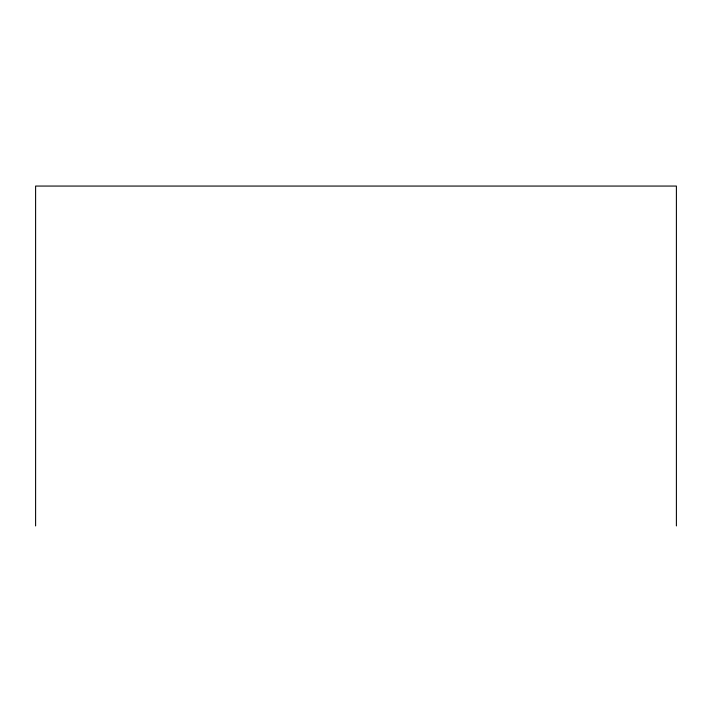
<?xml version="1.0" encoding="UTF-8"?>
<svg xmlns="http://www.w3.org/2000/svg" width="712" height="712" viewBox="0 0 712 712"><rect width="100%" height="100%" fill="white"/><g stroke="black" fill="none" stroke-linecap="round" stroke-linejoin="round"><path stroke-width="1.07" d="M676.4 525.937L676.4 186.063L35.6 186.063L35.6 525.937"/></g></svg>
